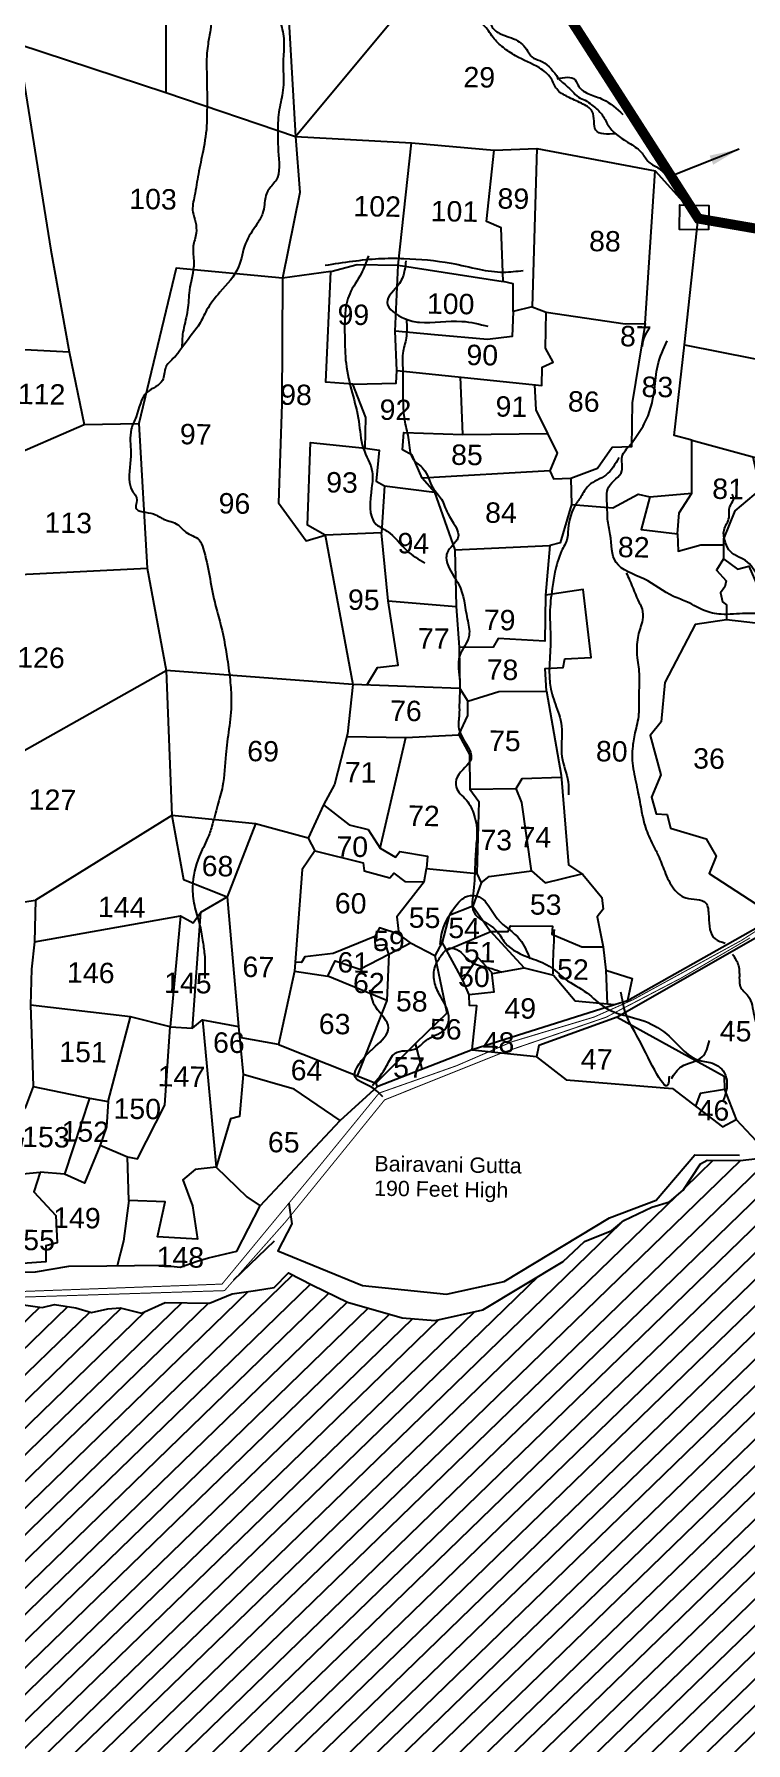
# Model space of a CAD drawing. Header units: feet. Extents: x 793020 to 798207, y 1563925 to 1571484.
# Drawn here: x 795535 to 796251, y 1567607 to 1569325 of the extents above; entities that cross this region are included whole.
import ezdxf
from ezdxf.enums import TextEntityAlignment as Align

# ---------------------------------------------------------------- set-up
doc = ezdxf.new("R2010")
doc.units = ezdxf.units.FT
doc.header["$LTSCALE"] = 15
doc.header["$MEASUREMENT"] = 0
doc.linetypes.add('HIDDEN2', pattern=[0.1875, 0.125, -0.0625])
for name, color, linetype in [('HILL', 17, 'Continuous'), ('PLOT', 7, 'Continuous'), ('PLOT NO', 7, 'Continuous'), ('ROADS', 6, 'Continuous'), ('TANKS-STREAM', 4, 'Continuous'), ('VILLAGE STONES', 240, 'Continuous')]:
    doc.layers.add(name, color=color, linetype=linetype)
doc.layers.add('VILLAGE BOUNDRY', color=5, linetype='HIDDEN2', lineweight=100)
doc.styles.get("Standard").update_dxf_attribs({"font": 'arial.ttf'})
doc.dimstyles.get("Standard").update_dxf_attribs({"dimtxt": 0.18, "dimasz": 30, "dimexe": 0.18, "dimexo": 0.0625, "dimgap": 0.09, "dimtad": 0, "dimtih": 1, "dimtoh": 1, "dimdec": 4, "dimzin": 0, "dimdsep": 46, "dimtxsty": 'Standard', "dimcen": 0.09, "dimadec": 0, "dimazin": 0, "dimtfac": 1, "dimtdec": 4, "dimtofl": 0, "dimtmove": 0, "dimatfit": 3, "dimfxl": 1, "dimtolj": 1, "dimtzin": 0, "dimarcsym": 0})

msp = doc.modelspace()

# ---------------------------------------------------------------- hatches: boundary and pattern name
at = {"layer": 'TANKS-STREAM', "lineweight": -2}
h = msp.add_hatch(dxfattribs=at)
h.set_pattern_fill('ANSI31,_O', color=256, scale=153.813824, angle=-0.9035)
h.set_pattern_definition([(44.0964586, (-45432.974, -26759.16), (-13.37927261, 13.808046), [])])
h.paths.add_polyline_path([(795643, 1568038.9), (795621.6, 1568044.3), (795609.2, 1568043.3), (795592.8, 1568039.6), (795577, 1568044.3), (795555.6, 1568047.5), (795543.2, 1568044.5), (795519.7, 1568048), (795509.2, 1568046), (795492.9, 1568042.9), (795475.2, 1568044.8), (795458.6, 1568044), (795433.3, 1568042.8), (795421.6, 1568038.6), (795407.6, 1568037.8), (795401.9, 1568043.1), (795392.7, 1568051.7), (795382.2, 1568051.8), (795335.9, 1568052.5), (795317.8, 1568036.7), (795288.6, 1568011.1), (795232, 1567995.2), (795179.5, 1568005.1), (795145, 1568015), (795113.7, 1568018.7), (795113.3, 1568015), (795127.5, 1568014.6), (795131.6, 1567972.4), (795138.3, 1567971), (795137.2, 1567860.1), (795086.6, 1567858.1), (795082.7, 1567850.6), (795062.8, 1567835.6), (795017.1, 1567812.6), (794988.8, 1567783.5), (794951.9, 1567752.4), (794918.8, 1567744.2), (794866, 1567742.3), (794859.1, 1567742), (794876.9, 1567722.4), (794895.3, 1567695.5), (794913.3, 1567659.6), (794913.3, 1567634.5), (794908.1, 1567616.7), (794910.2, 1567600.7), (794920.5, 1567587.8), (794918, 1567570.1), (794909, 1567560.7), (794891.3, 1567557.9), (794882.2, 1567556.5), (794868.3, 1567538.7), (794869.6, 1567463.1), (794865.5, 1567445.2), (794827.4, 1567414.9), (794815.4, 1567406.4), (794787.1, 1567386.2), (794765.1, 1567380.2), (794754.1, 1567368.3), (794749.6, 1567346.6), (794753.1, 1567315), (794748.8, 1567274.2), (794756.4, 1567239.5), (794757.1, 1567202.3), (794751, 1567144.2), (794839.8, 1567198.3), (794823.1, 1567280.1), (794864.1, 1567299.5), (794868, 1567314.1), (794930.9, 1567326.2), (794913.3, 1567341.4), (794924.5, 1567359.9), (794902.6, 1567391.3), (794904, 1567416.5), (794914.7, 1567417.5), (794934.4, 1567450.4), (794954, 1567473.1), (794973.9, 1567531), (794980.8, 1567528.6), (794992.5, 1567727), (795018.2, 1567723.7), (795067.5, 1567768.8), (795088.2, 1567756.6), (795050.4, 1567501.1), (794996.4, 1567441.8), (795054.1, 1567422), (795038.3, 1567398.6), (795053.8, 1567390.5), (795052.7, 1567366.2), (795004.8, 1567344.7), (794974.7, 1567319.3), (795022.4, 1567299.5), (795018.9, 1567263.5), (795017.3, 1567219.1), (794983.8, 1567180.7), (794914.2, 1567226.2), (794864.3, 1567181.3), (794844.9, 1567178.1), (794903.7, 1567151), (794915.2, 1567157.1), (794925.8, 1567161.5), (794937.9, 1567163.3), (794952.5, 1567162.5), (794960.1, 1567170.7), (794990.5, 1567174.5), (795048, 1567226.6), (795053.8, 1567241.6), (795061.4, 1567250.4), (795070.6, 1567262.1), (795076.7, 1567270.9), (795089, 1567275.7), (795101.6, 1567280.7), (795115.1, 1567278.5), (795138.5, 1567274.6), (795153.2, 1567252.2), (795168.9, 1567147.3), (795185.2, 1567034.6), (795216.1, 1566988.3), (795233.8, 1566902.9), (795257.2, 1566874.2), (795264.5, 1566830.7), (795261.6, 1566791.2), (795274.7, 1566723.2), (795280.6, 1566683), (795291.9, 1566660.2), (795307.5, 1566636.9), (795318.4, 1566599.3), (795333.2, 1566565.2), (795349.6, 1566520.3), (795357.5, 1566483.6), (795374.4, 1566472.3), (795396.2, 1566472.8), (795425.7, 1566465.1), (795449, 1566455.6), (795505.8, 1566446.4), (795528.1, 1566425.3), (795535.2, 1566407.2), (795692.5, 1566368.4), (795722.8, 1566373), (795730.3, 1566392.1), (795730.5, 1566404.9), (795731, 1566440.9), (795732.2, 1566448), (795744.6, 1566457.3), (795755.7, 1566469.4), (795757.7, 1566476.2), (795761.5, 1566492), (795760.6, 1566503.1), (795759.5, 1566518.1), (795765.4, 1566546.6), (795759.8, 1566576.7), (795742.7, 1566632.3), (795727, 1566659), (795709.7, 1566686.3), (795707.1, 1566701.2), (795693.3, 1566751.7), (795679.5, 1566777.9), (795679.2, 1566807), (795688.9, 1566824.2), (795687, 1566850.6), (795687.5, 1566864.3), (795694.3, 1566880.9), (795700.7, 1566889.5), (795726.9, 1566898.5), (795747.1, 1566887.1), (795788.3, 1566873.9), (795817.3, 1566867.1), (795842, 1566865.9), (795866.7, 1566872.1), (795907.2, 1566889.3), (795934.9, 1566900.9), (795967.6, 1566914.6), (796012.6, 1566946.8), (796036.4, 1566966.6), (796066.7, 1566990.8), (796109.2, 1567024.9), (796116.3, 1567031.5), (796122.2, 1567037.4), (796133.7, 1567047.4), (796144.2, 1567055.7), (796147.1, 1567065.4), (796161.3, 1567071.7), (796182.2, 1567069.2), (796201.8, 1567082.2), (796198.1, 1567091.5), (796201.5, 1567106.2), (796204.7, 1567114.8), (796207.7, 1567126.2), (796211.2, 1567132.8), (796217.7, 1567147.1), (796218.9, 1567166.1), (796220.5, 1567189.5), (796222.1, 1567212.4), (796219.6, 1567227.3), (796224.6, 1567239.2), (796233.9, 1567259.4), (796250.5, 1567264.8), (796263, 1567265.3), (796277.2, 1567257.4), (796294.3, 1567256.9), (796309.3, 1567250.3), (796321.3, 1567234.3), (796343.1, 1567223.8), (796357.9, 1567209.8), (796369.1, 1567190.5), (796387.5, 1567175.9), (796416.8, 1567144.7), (796428.2, 1567139.5), (796465.1, 1567104.8), (796468.8, 1567130.9), (796469.1, 1567209.5), (796573.5, 1567220.4), (796661.4, 1567183), (796663.3, 1567138.1), (796675.5, 1567147.7), (796711.7, 1567137.2), (796748.5, 1567104.5), (796810, 1567084.1), (796830.8, 1567092.4), (796845, 1567082.3), (796880.4, 1567088.3), (796876.9, 1567091.4), (796860.9, 1567104.5), (796821.6, 1567134.3), (796802.7, 1567157.5), (796774.9, 1567181), (796759.7, 1567191.8), (796734.2, 1567166), (796655.5, 1567206.9), (796566.3, 1567299.6), (796597.6, 1567320), (796642.4, 1567332.3), (796639.2, 1567336.8), (796634.9, 1567354.5), (796630.5, 1567389.3), (796627.7, 1567406.4), (796618.8, 1567423.9), (796618.5, 1567450.6), (796620.1, 1567464.8), (796615.3, 1567486.7), (796606.6, 1567498.4), (796590.4, 1567511.7), (796570, 1567528.3), (796557.4, 1567536.6), (796547.7, 1567546.3), (796547, 1567556.7), (796545.5, 1567581.3), (796546.9, 1567596.3), (796550, 1567607.5), (796553.8, 1567632.6), (796561.6, 1567648.4), (796565.1, 1567656.9), (796576.4, 1567665.6), (796585.9, 1567674.5), (796592.8, 1567686.7), (796597.3, 1567693.4), (796609.2, 1567700.4), (796629.5, 1567715.3), (796632.4, 1567724.2), (796630.4, 1567736.5), (796623, 1567743.4), (796597, 1567759.2), (796583.5, 1567763.5), (796573.4, 1567769.4), (796563.7, 1567774.8), (796552.1, 1567784.1), (796537.7, 1567788.9), (796499.9, 1567801.6), (796473.9, 1567808.9), (796469.1, 1567813.2), (796461, 1567821.2), (796447.5, 1567829.6), (796438.2, 1567833.1), (796428.5, 1567841.9), (796411.5, 1567864), (796411.2, 1567876.7), (796417.3, 1567892.6), (796429.9, 1567916.3), (796446.1, 1567935.1), (796475.6, 1567952.9), (796510.8, 1567965), (796541.7, 1567994.5), (796568.6, 1568019.3), (796599.1, 1568038.4), (796630.3, 1568054.4), (796660.7, 1568079.9), (796689.1, 1568098.8), (796729.6, 1568107.8), (796764.7, 1568106.6), (796808.8, 1568073.6), (796835, 1568054.1), (796883.1, 1568028.6), (796896.9, 1568027), (796915.6, 1568035.8), (796931.3, 1568054.1), (796922.7, 1568072.5), (796912.1, 1568087.6), (796883.8, 1568128.8), (796871.1, 1568140.4), (796860.8, 1568160.5), (796841.2, 1568181.4), (796827.3, 1568201.2), (796818.3, 1568214.1), (796808.9, 1568232.5), (796798.5, 1568240.3), (796773.8, 1568269.3), (796761, 1568285.6), (796750.6, 1568294.9), (796730.1, 1568313.3), (796721.4, 1568323.8), (796715.5, 1568330.2), (796709.2, 1568333.3), (796664.7, 1568244.4), (796597.5, 1568244.8), (796566, 1568167), (796460.5, 1568148.5), (796346.5, 1568111.1), (796348.6, 1568172.8), (796385.7, 1568223.2), (796457.2, 1568277.3), (796568.4, 1568280.3), (796595.4, 1568362.7), (796569.4, 1568354.8), (796545.5, 1568354.2), (796535.3, 1568349.2), (796508, 1568348.5), (796476.5, 1568336.2), (796457.3, 1568340.5), (796439.9, 1568335.8), (796405.7, 1568326.6), (796380.4, 1568303.5), (796334, 1568261), (796303, 1568223.9), (796277.3, 1568196.2), (796245.4, 1568192.4), (796212.1, 1568192.7), (796205.6, 1568189.2), (796188, 1568162.6), (796174.2, 1568150.8), (796156.7, 1568145.6), (796128.5, 1568132.1), (796116.4, 1568122), (796088.7, 1568111.1), (796067.3, 1568091), (795986.5, 1568042.4), (795938.6, 1568031.6), (795905.5, 1568034.2), (795850.3, 1568049.9), (795815.1, 1568067), (795790.9, 1568079.5), (795776.6, 1568064.6), (795757.7, 1568061.8), (795734.5, 1568058.3), (795711.7, 1568048.9), (795667.1, 1568049.8)])
h.paths.add_polyline_path([(795304.6, 1567373.3), (795312, 1567257.5), (795259, 1567255.2), (795238.3, 1567371.1)], flags=16)

# ---------------------------------------------------------------- linework, layer by layer
at = {"layer": 'HILL', "lineweight": -2, "elevation": -2.1}
msp.add_lwpolyline([(795791.5, 1568149.5), (795794.3, 1568128.6), (795780.3, 1568101.7), (795865.6, 1568066.6), (795949.9, 1568058.2), (796008.1, 1568070.7), (796114.1, 1568134.7), (796161, 1568152.4), (796199.9, 1568198.2), (796244.6, 1568197.8)], dxfattribs=at)
at = {"layer": 'HILL', "lineweight": -2}
msp.add_lwpolyline([(795736.2, 1568072.3), (795776.8, 1568111.7)], dxfattribs=at)
at = {"layer": 'PLOT', "lineweight": -2}
for points in [[(795677.8, 1569605.2), (795671, 1569510.6), (795667.3, 1569429.5), (795667.6, 1569265.9)], [(795775.3, 1569617.1), (795798.1, 1569221.8), (795997, 1569460.8)], [(795518.6, 1569314.9), (795667.6, 1569265.9), (795798.1, 1569221.8), (795914.9, 1569215.4), (795998.1, 1569208), (796040.8, 1569209.9), (796159.8, 1569187.3), (796203.3, 1569139.3)], [(795518.6, 1569314.9), (795551.9, 1569107.7), (795570.5, 1569005.3), (795585.5, 1568932.2), (795640.5, 1568933.3), (795649, 1568787.8), (795667.9, 1568685.1), (795673.8, 1568539.3), (795685.4, 1568474.8), (795729.5, 1568457.4), (795740.8, 1568327.1), (795745.6, 1568278.9), (795741.9, 1568236.8), (795732.8, 1568234.4), (795718.4, 1568185.7), (795749, 1568155.8), (795762.7, 1568147)], [(795798.1, 1569221.8), (795802.4, 1569165.6), (795785.1, 1569079.4), (795678.1, 1569089.5), (795640.5, 1568933.3)], [(795833.6, 1569086.2), (795860.2, 1569093), (795901.3, 1569092.4), (795914.9, 1569215.4)], [(795901.3, 1569092.4), (796007.1, 1569076.1), (796005.1, 1569129.9), (795990.1, 1569136.4), (795998.1, 1569208)], [(796040.8, 1569209.9), (796036.2, 1569050.7), (796017.1, 1569045.9), (796017.1, 1569073.6), (796007.1, 1569076.1)], [(796036.2, 1569050.7), (796050.4, 1569045.2), (796129.8, 1569033.5), (796149.8, 1569033.8), (796159.8, 1569187.3)], [(796149.8, 1569033.8), (796136.9, 1568954), (796136, 1568910), (796116.7, 1568909.2), (796102, 1568888), (796075, 1568878.1), (796075.6, 1568851.8), (796117.4, 1568848.5), (796142.9, 1568862.3), (796154.5, 1568859.7), (796196.9, 1568863.4), (796196.8, 1568916.4), (796179.1, 1568921.2), (796189.4, 1569012.4), (796203.3, 1569139.3)], [(795442.1, 1569127.6), (795485.5, 1569121), (795480.4, 1569010.2), (795570.5, 1569005.3)], [(795828, 1568821), (795810.1, 1568831.2), (795813.3, 1568914.2), (795868.3, 1568908.4), (795868.8, 1568939.5), (795855.7, 1568972.7), (795828.5, 1568975), (795833.6, 1569086.2), (795785.1, 1569079.4)], [(796017.1, 1569045.9), (796015.9, 1569020.8), (795991.3, 1569017.9), (795938, 1569022.6), (795898.3, 1569026), (795901.3, 1569092.4)], [(795785.1, 1569079.4), (795784.4, 1568952.6), (795781.1, 1568853.7), (795808.9, 1568815.2), (795828, 1568821), (795855.7, 1568670.8), (795667.9, 1568685.1)], [(795900.2, 1568986.7), (796046, 1568971.5), (796046.2, 1568989.8), (796057.2, 1568995), (796049.6, 1569008.9), (796050.4, 1569045.2)], [(795855.7, 1568972.7), (795899.3, 1568974), (795900.2, 1568986.7), (795898.3, 1569026)], [(795502.8, 1569008.9), (795502.5, 1568960.2), (795509.5, 1568960.3), (795505.5, 1568897.3), (795585.5, 1568932.2)], [(796189.4, 1569012.4), (796462.2, 1568958.6)], [(796053.8, 1568885.6), (795925.4, 1568878.3), (795915.4, 1568901.6), (795905.9, 1568906.8), (795907.2, 1568924.1), (795966.4, 1568922.2), (795964.1, 1568980.1)], [(796038.5, 1568972.3), (796039.8, 1568947), (796051.7, 1568923.2), (796061.4, 1568903.5), (796053.8, 1568885.6), (796057.6, 1568877.8), (796075, 1568878.2)], [(795966.4, 1568922.2), (796051.7, 1568923.2)], [(796196.8, 1568916.4), (796442.6, 1568849.4)], [(795505.5, 1568897.3), (795474.2, 1568894.5), (795465.4, 1568896.8), (795470.9, 1568839.7), (795461.4, 1568837), (795466.4, 1568778.8), (795649, 1568787.8)], [(795868.3, 1568908.4), (795882.3, 1568906.6), (795879.4, 1568875.3), (795887.7, 1568870.7), (795884.6, 1568823.5), (795828, 1568821)], [(796258.1, 1568899.7), (796265.7, 1568867.1), (796240.2, 1568845.6), (796228.6, 1568817.4), (796228.5, 1568797.2), (796221.7, 1568786), (796231.4, 1568775.1), (796229.9, 1568769.2), (796225.5, 1568763), (796227.6, 1568754.1), (796231.6, 1568750.9), (796231.6, 1568735.9)], [(795937.9, 1568864.2), (795958.3, 1568806.3), (795959.7, 1568749.3), (795962.6, 1568708.3), (795963.4, 1568667), (795855.7, 1568670.8)], [(795887.7, 1568870.7), (795937.9, 1568864.2), (795925.4, 1568878.3)], [(796154.5, 1568859.7), (796146, 1568826.6), (796182.4, 1568822.3), (796184.2, 1568843.5), (796196.9, 1568863.4)], [(796075.6, 1568851.8), (796064.4, 1568813.2), (796054.1, 1568810.8), (796049.7, 1568760.9), (796048.9, 1568714.5), (796001.9, 1568717.3), (795997.1, 1568708.6), (795962.6, 1568708)], [(795891.2, 1568755.2), (795884.6, 1568823.5)], [(796182.4, 1568822.3), (796183, 1568804.9), (796205.8, 1568811.3), (796228.5, 1568811.2)], [(795958.3, 1568806.3), (796054.1, 1568810.8)], [(796228.5, 1568797.2), (796242.9, 1568786.8), (796254, 1568789.9), (796263.2, 1568769.2), (796284.9, 1568763.6)], [(795466.4, 1568778.8), (795455.3, 1568775.8), (795469.9, 1568692.4), (795445.4, 1568680.3), (795464.2, 1568570.3), (795667.9, 1568685.1)], [(795963.4, 1568667), (795971.5, 1568654.3), (796002.7, 1568663.8), (796050.5, 1568664.1), (796049.3, 1568687), (796067.4, 1568688), (796069.1, 1568696.7), (796095.7, 1568698.2), (796087.4, 1568766.3), (796049.7, 1568760.9)], [(795869.9, 1568670.3), (795880.5, 1568688), (795901.5, 1568690.3), (795891.2, 1568755.2)], [(795891.2, 1568755.2), (795959.7, 1568749.3)], [(795855.7, 1568670.8), (795850.4, 1568621.3), (795837.4, 1568570.3), (795826.1, 1568549.9), (795810.7, 1568516.6), (795757.7, 1568530.8), (795673.8, 1568539.3)], [(796050.5, 1568664.1), (796065.4, 1568579.8), (796072.9, 1568489.8), (796087, 1568480.1), (796106.2, 1568456.9), (796107.5, 1568445.1), (796101.7, 1568437.4), (796107.7, 1568407.1), (796110.4, 1568383.8), (796136.8, 1568375.5), (796132.1, 1568353.3)], [(795849.7, 1568618.5), (795909, 1568617.6), (795962.3, 1568620.5), (795971.3, 1568639.8), (795971.5, 1568654.3)], [(796642.5, 1568646.6), (796454.5, 1568535.6), (796279.5, 1568426.6), (796121.6, 1568336.5), (796042.8, 1568307.9), (796040.7, 1568296.7), (795975.8, 1568303.5)], [(795826.1, 1568549.9), (795852.1, 1568529.8), (795871.1, 1568525.1), (795883.4, 1568506.3), (795909, 1568617.6)], [(795962.3, 1568620.5), (795973.2, 1568600.5), (795973.4, 1568565.7), (796020, 1568566.4), (796026, 1568576.6), (796065.5, 1568577.9)], [(795464.2, 1568570.3), (795442.9, 1568561.5), (795447.1, 1568468.9), (795472.8, 1568467.3), (795475.8, 1568459.5), (795493.6, 1568460.1), (795494.5, 1568447.7), (795536.5, 1568454), (795535.4, 1568412.2), (795532.5, 1568384.8), (795531.6, 1568348.7), (795532.7, 1568309.9), (795534.1, 1568266.9), (795590.7, 1568255.1), (795609.6, 1568251.6), (795632.1, 1568336.7), (795531.6, 1568348.7)], [(795973.4, 1568565.7), (795982.6, 1568553.2), (795980.4, 1568481.1), (795985, 1568471.6), (795992.9, 1568477.8), (796035.4, 1568483.7), (796049.4, 1568471.4), (796086.1, 1568480.7)], [(796035.4, 1568483.7), (796025.9, 1568552.2), (796020, 1568566.4)], [(795673.8, 1568539.3), (795536.5, 1568454)], [(795757.7, 1568530.8), (795729.5, 1568457.4)], [(795817.6, 1568503.8), (795804.9, 1568484.8), (795797, 1568382.7), (795780.9, 1568308.9), (795741.9, 1568316.2)], [(795810.7, 1568516.6), (795817.6, 1568503.8), (795866.1, 1568491.7), (795867.2, 1568483.5), (795893, 1568476.7), (795896.9, 1568481.2), (795908.1, 1568472.9), (795927.6, 1568472.4), (795929.9, 1568485.9)], [(795883.4, 1568506.3), (795898.6, 1568497.4), (795903, 1568503), (795930.8, 1568498.3), (795929.9, 1568485.9), (795980.4, 1568481.1)], [(795927.6, 1568472.4), (795899.9, 1568437.5), (795902, 1568420), (795882.5, 1568426.4), (795877.9, 1568417.5), (795835.9, 1568400.4), (795807.5, 1568397), (795804.1, 1568391.4), (795797.8, 1568391.9)], [(795985, 1568471.6), (795976.5, 1568448.2), (795993.7, 1568423.5), (796028.1, 1568386.1), (796057.5, 1568378.6), (796079.4, 1568352.8), (796119.1, 1568349.2)], [(795535.4, 1568412.2), (795682.3, 1568438.5), (795695, 1568431.4), (795703, 1568442), (795729.5, 1568457.4)], [(795517.8, 1568080.1), (795536.5, 1568080.6), (795570.1, 1568086.1), (795608.2, 1568086.5), (795664, 1568087.2), (795682.2, 1568085.2), (795699.3, 1568091.1), (795710.7, 1568094.7), (795739.2, 1568101.2), (795762.7, 1568147), (795843.1, 1568232.6), (795880.8, 1568267.3), (795975.9, 1568304), (796119.1, 1568349.2), (796132.1, 1568353.3), (796232.7, 1568409.8), (796281.2, 1568437.3)], [(795682.3, 1568438.5), (795672.1, 1568326.7), (795632.1, 1568336.7)], [(795672.1, 1568326.7), (795694.5, 1568325.4), (795703, 1568442)], [(795976.5, 1568448.2), (795952.7, 1568438.7), (795945.6, 1568411.9)], [(795797, 1568382.7), (795830.6, 1568377.8), (795838, 1568393.2), (795862.9, 1568384.7), (795892.1, 1568399.8), (795889.1, 1568409.2), (795878.5, 1568408.1), (795877.9, 1568417.5)], [(795892.1, 1568399.8), (795913.9, 1568411.3), (795902, 1568420)], [(795949.9, 1568403.9), (795994.6, 1568422.5), (796012.1, 1568422.6), (796014.5, 1568428.2), (796056.6, 1568427.9), (796055.8, 1568419.9), (796086, 1568407.3), (796107.7, 1568407.1)], [(795892.1, 1568399.8), (795890.1, 1568353.2), (795830.6, 1568377.8)], [(795913.9, 1568411.3), (795938.3, 1568398.4), (795950.5, 1568340.5), (795918.7, 1568310), (795878.8, 1568270.2), (795880, 1568267)], [(795975.9, 1568304), (795980.5, 1568347.8), (795973, 1568348.2), (795972.9, 1568358.8), (795966.3, 1568373.7), (795945.6, 1568411.9), (795938.4, 1568398.3)], [(796040.7, 1568296.7), (796070.5, 1568273.4), (796177.2, 1568264.9), (796227.5, 1568226.2), (796241.4, 1568233.5), (796266.7, 1568206.9), (796351.7, 1568301.7), (796339.4, 1568330), (796362.9, 1568333.6), (796431.3, 1568405.3)], [(795966.3, 1568373.7), (795981.4, 1568396.6), (795995.2, 1568381.8), (795997.5, 1568361.8), (795972.9, 1568358.8)], [(795996.4, 1568380.5), (796028.1, 1568386.1)], [(796110.4, 1568383.8), (796111.8, 1568349.8)], [(795890.1, 1568353.2), (795860.2, 1568277.5)], [(795704.6, 1568333.9), (795718.4, 1568185.7), (795697.3, 1568183.4), (795684.7, 1568173), (795694.6, 1568146.7), (795699.5, 1568113.3), (795659.1, 1568115.7), (795667, 1568150.8), (795630.3, 1568152.2), (795625.1, 1568111.4), (795618.8, 1568086.6)], [(795694.5, 1568325.4), (795704.6, 1568333.9), (795740.8, 1568327.1)], [(796121.6, 1568336.5), (796229.3, 1568277.1), (796229.6, 1568263.8), (796205.1, 1568259.9), (796200.4, 1568247.1)], [(795630.3, 1568152.2), (795629.1, 1568196.1), (795639.1, 1568194), (795666.6, 1568248), (795672.1, 1568326.7)], [(795780.9, 1568308.9), (795878.8, 1568270.2)], [(795925.4, 1568284.5), (795918.7, 1568310)], [(795843.1, 1568232.6), (795796.8, 1568264), (795745.6, 1568278.9)], [(795534.1, 1568266.9), (795526.3, 1568245.4), (795516.3, 1568231.8), (795509.5, 1568214.5), (795523.7, 1568215), (795519, 1568192.8), (795523.6, 1568179.1), (795541.1, 1568180.6), (795535, 1568161), (795557.1, 1568137.2), (795558.3, 1568109.8), (795546.9, 1568106.7), (795546.9, 1568090.7), (795518.6, 1568088.5), (795518.8, 1568080.1)], [(796229.6, 1568263.8), (796241.4, 1568233.5)], [(795590.7, 1568255.1), (795565.6, 1568178.7)], [(795609.6, 1568251.6), (795607.8, 1568226.3), (795601.5, 1568207.8), (795629.1, 1568196.1)], [(795601.5, 1568207.8), (795585.7, 1568169.7), (795565.6, 1568178.7), (795541.1, 1568180.6)]]:
    msp.add_lwpolyline(points, dxfattribs=at)
at = {"layer": 'PLOT', "lineweight": -2, "elevation": -2.1}
msp.add_lwpolyline([(796310.9, 1568728.4), (796281.4, 1568730.4), (796231.6, 1568735.9), (796200, 1568731.4), (796169.6, 1568673), (796165.9, 1568633.5), (796155, 1568619.7), (796165.6, 1568580.1), (796156.3, 1568557.8), (796160.9, 1568541), (796172.1, 1568540.3), (796175.3, 1568526.5), (796211.2, 1568515.8), (796221.2, 1568498.2), (796214.4, 1568481), (796281.2, 1568437.3)], dxfattribs=at)
at = {"layer": 'ROADS', "linetype": 'HIDDEN2', "lineweight": -2, "ltscale": 10, "const_width": 1, "elevation": -2.1}
msp.add_lwpolyline([(795502.5, 1568060), (795695, 1568067.1), (795724.2, 1568068.2), (795816.4, 1568179.7), (795882.2, 1568260.2), (795918.6, 1568273), (795960.1, 1568287.7), (796015.9, 1568311.8), (796098.4, 1568336.6), (796137.7, 1568354.1), (796246.4, 1568413.5), (796321.7, 1568461.7)], dxfattribs=at)
at = {"layer": 'ROADS', "linetype": 'HIDDEN2', "lineweight": -2, "ltscale": 10, "const_width": 1}
msp.add_lwpolyline([(796255.4, 1568416.2), (796185.5, 1568375.5), (796110.4, 1568336.4), (796005.2, 1568300.4), (795887.8, 1568253.4), (795788.2, 1568130.9), (795726.7, 1568061.6), (795472.7, 1568053.5)], dxfattribs=at)
at = {"layer": 'TANKS-STREAM', "lineweight": -2, "elevation": -2.1}
msp.add_lwpolyline([(795519.7, 1568048), (795543.2, 1568044.5), (795555.6, 1568047.5), (795577, 1568044.3), (795592.8, 1568039.6), (795609.2, 1568043.3), (795621.6, 1568044.3), (795643, 1568038.9), (795667.1, 1568049.8), (795711.7, 1568048.9), (795734.5, 1568058.3), (795757.7, 1568061.8), (795776.6, 1568064.6), (795790.9, 1568079.5), (795815.1, 1568067), (795850.3, 1568049.9), (795905.5, 1568034.2), (795938.6, 1568031.6), (795986.5, 1568042.4), (796067.3, 1568091), (796088.7, 1568111.1), (796116.4, 1568122), (796128.5, 1568132.1), (796156.7, 1568145.6), (796174.2, 1568150.8), (796188, 1568162.6), (796205.6, 1568189.2), (796212.1, 1568192.7), (796245.4, 1568192.4), (796277.3, 1568196.2)], dxfattribs=at)
at = {"layer": 'TANKS-STREAM', "lineweight": -2}
for points in [[(796120.4, 1569224.6, -2.1), (796100.1, 1569228.3, -2.1), (796096.6, 1569247, -2.1), (796085.7, 1569255.2, -2.1), (796071.8, 1569261.8, -2.1), (796060.9, 1569269.6, -2.1), (796055.1, 1569280.3, -2.1), (796043.4, 1569290.7, -2.1), (796019.4, 1569302.9, -2.1), (796007.2, 1569311.2, -2.1), (795996.8, 1569321.5, -2.1), (795992.2, 1569327.9, -2.1), (795969.4, 1569348.4, -2.1), (795953.9, 1569361.4, -2.1), (795947.7, 1569371.7, -2.1), (795931.7, 1569379.1, -2.1), (795928.5, 1569387.2, -2.1), (795918, 1569398.8, -2.1), (795906.7, 1569406.2, -2.1), (795896.7, 1569417.8, -2.1), (795882.6, 1569438.8, -2.1), (795866.8, 1569461.5, -2.1), (795862.3, 1569471.4, -2.1), (795859.9, 1569486.1, -2.1), (795844, 1569500.7, -2.1), (795834.5, 1569514.5, -2.1), (795825.8, 1569527.7, -2.1), (795817.5, 1569541.9, -2.1), (795803.9, 1569565.8, -2.1), (795800.7, 1569580.7, -2.1), (795796.3, 1569597.3, -2.1), (795793, 1569600.9, -2.1), (795789, 1569616.7, -2.1), (795789.3, 1569637.4, -2.1)], [(795799.9, 1569633.6, -2.1), (795800.6, 1569628.5, -2.1), (795798.8, 1569615.3, -2.1), (795800.6, 1569607.6, -2.1), (795807, 1569597.9, -2.1), (795808.7, 1569588.1, -2.1), (795808.3, 1569579.4, -2.1), (795811.1, 1569569.5, -2.1), (795816.8, 1569563.3, -2.1), (795819.3, 1569552.9, -2.1), (795820.8, 1569547.1, -2.1), (795822.9, 1569541.2, -2.1), (795835.2, 1569529.2, -2.1), (795842.5, 1569520.1, -2.1), (795847.7, 1569511.8, -2.1), (795853.4, 1569506.4, -2.1), (795857.1, 1569500, -2.1), (795867.2, 1569487.6, -2.1), (795869.8, 1569482.6, -2.1), (795879.7, 1569453.6, -2.1), (795891.7, 1569439.3, -2.1), (795901.9, 1569427.2, -2.1), (795910.5, 1569418.3, -2.1), (795917.6, 1569412.4, -2.1), (795934.1, 1569398.9, -2.1), (795936.1, 1569390.4, -2.1), (795940.7, 1569383.9, -2.1), (795952.3, 1569376.8, -2.1), (795956.5, 1569369.2, -2.1), (795967.5, 1569356.3, -2.1), (795982, 1569351.3, -2.1), (795991.2, 1569344.8, -2.1), (795996, 1569331.7, -2.1), (796004.4, 1569325, -2.1), (796021.5, 1569318.1, -2.1), (796032.8, 1569306.1, -2.1), (796035.7, 1569302, -2.1), (796043.9, 1569298.2, -2.1), (796060.6, 1569283.1, -2.1), (796065.6, 1569277.2, -2.1), (796070.6, 1569272.9, -2.1), (796076.6, 1569267.2, -2.1), (796082.8, 1569261.3, -2.1), (796089.4, 1569258.2, -2.1), (796096, 1569253.6, -2.1), (796101, 1569249.6, -2.1), (796105.4, 1569245.3, -2.1), (796108, 1569241.5, -2.1), (796114.2, 1569230.8, -2.1), (796135, 1569214.4, -2.1), (796146.8, 1569205, -2.1), (796153.6, 1569196.1, -2.1), (796163.8, 1569189.6, -2.1), (796169.6, 1569184.7, -2.1), (796182.5, 1569179.1, -2.1)], [(795803.9, 1569567.3, -2.1), (795799.2, 1569563.5, -2.1), (795797.8, 1569555.9, -2.1), (795799.7, 1569542.2, -2.1), (795798.6, 1569531.3, -2.1), (795797.7, 1569524.5, -2.1), (795797.7, 1569512.6, -2.1), (795798.6, 1569498.8, -2.1), (795794.2, 1569483.9, -2.1), (795786.2, 1569470.9, -2.1), (795779.3, 1569456.3, -2.1), (795780.8, 1569446.8, -2.1), (795783.9, 1569434.6, -2.1), (795782.6, 1569425.8, -2.1), (795783.7, 1569414.3, -2.1), (795782.6, 1569401.6, -2.1), (795781, 1569382.1, -2.1), (795776.2, 1569372.8, -2.1), (795775.2, 1569359.9, -2.1), (795780.8, 1569342, -2.1), (795785.7, 1569325, -2.1), (795786.2, 1569306.8, -2.1), (795785.7, 1569297.9, -2.1), (795785.9, 1569284.3, -2.1), (795784.7, 1569263.1, -2.1), (795783.8, 1569258.9, -2.1), (795780.5, 1569238.4, -2.1), (795780.3, 1569225.2, -2.1), (795780.8, 1569207, -2.1), (795778.2, 1569177.4, -2.1), (795770.4, 1569167.3, -2.1), (795766.8, 1569153.4, -2.1), (795765, 1569144.5, -2.1), (795759.3, 1569133.6, -2.1), (795747.9, 1569114.4, -2.1), (795740.8, 1569090.7, -2.1), (795722.1, 1569065.2, -2.1), (795708.7, 1569047.2, -2.1), (795701.2, 1569032.9, -2.1), (795692.1, 1569020.7, -2.1), (795674.8, 1568998.5, -2.1), (795667.5, 1568989.7, -2.1), (795664.3, 1568976.6, -2.1), (795648.8, 1568964.8, -2.1), (795637.8, 1568940, -2.1), (795632.9, 1568927.7, -2.1), (795631.9, 1568915.5, -2.1), (795632.5, 1568904.4, -2.1), (795631.2, 1568873.9, -2.1), (795634.9, 1568864.1, -2.1), (795638.2, 1568859, -2.1), (795637.6, 1568848.7, -2.1), (795655.3, 1568842.4, -2.1), (795665.4, 1568837.2, -2.1), (795679.7, 1568831.5, -2.1), (795687.7, 1568824.1, -2.1), (795701.1, 1568816.3, -2.1), (795705.2, 1568807.7, -2.1), (795716.8, 1568753.7, -2.1), (795721.9, 1568734.6, -2.1), (795729.5, 1568696.6, -2.1), (795732.5, 1568672.8, -2.1), (795733.5, 1568653.1, -2.1), (795731.1, 1568626.1, -2.1), (795728, 1568600.4, -2.1), (795724.7, 1568568.6, -2.1), (795719.7, 1568549.3, -2.1), (795713.9, 1568528.4, -2.1), (795709.7, 1568516.3, -2.1), (795701.2, 1568498.1, -2.1), (795694.6, 1568467.7, -2.1), (795696.4, 1568448.7, -2.1), (795701.5, 1568430.3, -2.1), (795704.6, 1568414, -2.1), (795706.5, 1568399.7, -2.1), (795707, 1568388.2, -2.1), (795706.8, 1568375.3, -2.1)], [(795775, 1569357.1, -2.1), (795763.8, 1569351, -2.1), (795752, 1569347.7, -2.1), (795731.8, 1569343.9, -2.1), (795721.3, 1569342.4, -2.1), (795704.8, 1569346.5, -2.1), (795679.9, 1569354.6, -2.1), (795650.3, 1569345.1, -2.1), (795622.3, 1569340.1, -2.1), (795609.3, 1569347.2, -2.1), (795564.3, 1569350.7, -2.1), (795538.9, 1569353.6, -2.1), (795525.5, 1569351.4, -2.1), (795510.4, 1569345.9, -2.1), (795497.1, 1569345, -2.1), (795482.4, 1569345.6, -2.1), (795453.1, 1569343.4, -2.1), (795429.2, 1569340.7, -2.1), (795420, 1569344.9, -2.1), (795395.4, 1569339.5, -2.1), (795391.7, 1569334.1, -2.1), (795382.5, 1569333.2, -2.1), (795367.5, 1569332.4, -2.1), (795354.4, 1569325.5, -2.1), (795330.2, 1569324.5, -2.1), (795317.1, 1569318.2, -2.1), (795306.8, 1569312.6, -2.1), (795295.5, 1569311.7, -2.1), (795285.9, 1569310.9, -2.1), (795276.5, 1569315.1, -2.1), (795257.8, 1569322.5, -2.1), (795236.8, 1569330.7, -2.1), (795234.8, 1569333.1, -2.1), (795228.4, 1569340, -2.1), (795208.6, 1569341, -2.1), (795204.6, 1569342.5, -2.1), (795196.2, 1569349.8, -2.1), (795189.4, 1569353.6, -2.1), (795180.9, 1569355.4, -2.1), (795174.1, 1569359.3, -2.1), (795161.9, 1569363.2, -2.1)], [(795713.8, 1569342.2, -2.1), (795713.8, 1569341.9, -2.1), (795712.5, 1569328.9, -2.1), (795710.1, 1569314.8, -2.1), (795708.9, 1569305.5, -2.1), (795708.7, 1569293.2, -2.1), (795708.8, 1569279.8, -2.1), (795709.2, 1569258.2, -2.1), (795709, 1569244.5, -2.1), (795708.9, 1569235.8, -2.1), (795705.1, 1569207.5, -2.1), (795700.4, 1569184.1, -2.1), (795696.5, 1569162.1, -2.1), (795694.8, 1569145.9, -2.1), (795697.5, 1569135.7, -2.1), (795698.1, 1569124.5, -2.1), (795695.3, 1569111.6, -2.1), (795695.8, 1569095, -2.1), (795691.4, 1569067.3, -2.1), (795689.6, 1569047.5, -2.1), (795685.3, 1569027.3, -2.1), (795684.1, 1569018.7, -2.1), (795683.9, 1569010, -2.1)], [(796061.5, 1569279.8, -2.1), (796079.3, 1569278.7, -2.1), (796083, 1569272.2, -2.1), (796093.9, 1569264.4, -2.1), (796107.4, 1569259.1, -2.1), (796127.5, 1569244, -2.1)], [(795827.9, 1569092.4, -2.1), (795855.8, 1569096.5, -2.1), (795881.7, 1569099.1, -2.1), (795907.1, 1569099.2, -2.1), (795954.7, 1569094.4, -2.1), (795983, 1569088.4, -2.1), (796007.3, 1569085.5, -2.1), (796027.1, 1569087.2, -2.1)], [(795871.4, 1569101.9, -2.1), (795864.1, 1569083.8, -2.1), (795852.7, 1569063.8, -2.1), (795847.6, 1569020.9, -2.1), (795848.9, 1568993.8, -2.1), (795855.1, 1568964.2, -2.1), (795861.7, 1568935.5, -2.1), (795866.3, 1568908.6), (795875.3, 1568884.7, -2.1), (795874.7, 1568868.7, -2.1), (795879.4, 1568831.9, -2.1), (795890.3, 1568825, -2.1), (795910.2, 1568805.5, -2.1), (795928.2, 1568793.1, -2.1)], [(795909.1, 1569096.7, -2.1), (795907.9, 1569087.6, -2.1), (795902.6, 1569074, -2.1), (795890.2, 1569054.9, -2.1), (795907.7, 1569038.9, -2.1), (795922.8, 1569035.1, -2.1), (795965.4, 1569036, -2.1), (795991.7, 1569031, -2.1)], [(796449.7, 1569084.9, -2.1), (796450.3, 1569082.6, -2.1), (796461, 1569075, -2.1), (796464.4, 1569072.1, -2.1), (796473.4, 1569060.5, -2.1), (796475.5, 1569049.1, -2.1), (796474.6, 1569030.2, -2.1), (796468.6, 1569012, -2.1), (796462.6, 1568992.1, -2.1), (796454.1, 1568965.9, -2.1), (796451.6, 1568952.3, -2.1), (796447.7, 1568920.3, -2.1), (796438.2, 1568898.7, -2.1), (796437.9, 1568881, -2.1), (796432.7, 1568844.1, -2.1), (796426.1, 1568822.5, -2.1), (796424.1, 1568801.4, -2.1), (796422.7, 1568787.7, -2.1), (796416.6, 1568764.3, -2.1), (796414, 1568745.5, -2.1), (796416.1, 1568734, -2.1), (796418.2, 1568719.1, -2.1), (796413.3, 1568698, -2.1), (796405.6, 1568682.7, -2.1), (796392.7, 1568665.8, -2.1), (796378.1, 1568648.3, -2.1), (796365.4, 1568635.9, -2.1), (796348, 1568624.8, -2.1), (796346.7, 1568580.4, -2.1), (796322.1, 1568543, -2.1), (796309.3, 1568531.8, -2.1), (796291, 1568529.2, -2.1), (796290.5, 1568535.5, -2.1), (796287.9, 1568550.4, -2.1), (796283.5, 1568565.9, -2.1), (796281.5, 1568583.1, -2.1), (796289.3, 1568605.8, -2.1), (796290.1, 1568617.8, -2.1), (796288, 1568629.3, -2.1), (796297.5, 1568653.2, -2.1), (796297.9, 1568675.9, -2.1), (796294.1, 1568693.6, -2.1), (796289.4, 1568719.4, -2.1), (796285.6, 1568730.9, -2.1), (796274.8, 1568739.1, -2.1), (796226.2, 1568741.6, -2.1), (796209.1, 1568745.3, -2.1), (796192.6, 1568753.6, -2.1), (796178.4, 1568759.5, -2.1), (796148.4, 1568777.1, -2.1), (796120.6, 1568793.6, -2.1), (796114.7, 1568821.7, -2.1), (796112.1, 1568837.2, -2.1), (796111.7, 1568850.3, -2.1), (796113.2, 1568869.7, -2.1), (796126.5, 1568885.8, -2.1), (796126.7, 1568900.1, -2.1), (796134.9, 1568911.9, -2.1), (796138.4, 1568916.5, -2.1), (796149, 1568932.9, -2.1), (796159.2, 1568967.6, -2.1), (796162.5, 1568991.5, -2.1), (796172, 1569016.5, -2.1)], [(795909.7, 1569037.4, -2.1), (795909.4, 1569019.1, -2.1), (795906.1, 1569004, -2.1), (795905.9, 1568992.8, -2.1), (795906.3, 1568953, -2.1), (795908.1, 1568934.8, -2.1), (795911.8, 1568917, -2.1), (795916.6, 1568897.1, -2.1), (795926.6, 1568887.9, -2.1), (795936.4, 1568868.5, -2.1), (795944.9, 1568857.2, -2.1), (795951.2, 1568842.9, -2.1), (795961.5, 1568818.2, -2.1), (795950.6, 1568803.2, -2.1), (795951.9, 1568789.5, -2.1), (795962.3, 1568771.6, -2.1), (795970.9, 1568737, -2.1), (795972.7, 1568720.2, -2.1), (795963.2, 1568699.4, -2.1), (795963.3, 1568674.1, -2.1), (795962.9, 1568650.3, -2.1), (795962.8, 1568640.7, -2.1), (795962.5, 1568626.5, -2.1), (795974.7, 1568596.2, -2.1), (795960.8, 1568577.7, -2.1), (795959.6, 1568568, -2.1), (795970, 1568554.7, -2.1), (795977.9, 1568539.4, -2.1), (795980.3, 1568529.2, -2.1), (795980, 1568511, -2.1), (795978.7, 1568490.4, -2.1), (795977.2, 1568463.6, -2.1), (795977.4, 1568442.3, -2.1), (796000, 1568423.7, -2.1), (796008.9, 1568411.4, -2.1), (796035, 1568395.8, -2.1), (796053.2, 1568387.9, -2.1), (796069.2, 1568375, -2.1), (796091.3, 1568360.9, -2.1), (796108.8, 1568346.5, -2.1), (796149.4, 1568332.4, -2.1), (796174, 1568317.3, -2.1), (796206.1, 1568292.5, -2.1), (796213.2, 1568291.4, -2.1), (796228.3, 1568282.5, -2.1), (796231.5, 1568262.7, -2.1), (796227.8, 1568251.6, -2.1)], [(796123.3, 1568899, -2.1), (796110.4, 1568881.5, -2.1), (796093.1, 1568870.9, -2.1), (796085.1, 1568859.5, -2.1), (796078.8, 1568850, -2.1), (796072.2, 1568824.2, -2.1), (796071.5, 1568817.7, -2.1), (796065.7, 1568805.2, -2.1), (796061.8, 1568794.3, -2.1), (796059.1, 1568783.9, -2.1), (796056.3, 1568767.4, -2.1), (796054, 1568742.7, -2.1), (796054.7, 1568717.3, -2.1), (796055, 1568666.2, -2.1), (796061.4, 1568645.8, -2.1), (796064.7, 1568635.3, -2.1), (796066.1, 1568622.6, -2.1), (796066, 1568598.5, -2.1), (796072.4, 1568573.1, -2.1), (796072.8, 1568560.1, -2.1)], [(796417.8, 1568713.9, -2.1), (796407.7, 1568720.7, -2.1), (796402.6, 1568719.6, -2.1), (796393.4, 1568726.1, -2.1), (796385.6, 1568729.2, -2.1), (796373.5, 1568730.1, -2.1), (796364.8, 1568730.4, -2.1), (796355.9, 1568732.2, -2.1), (796343.8, 1568739.8, -2.1), (796333.3, 1568758, -2.1), (796323.9, 1568773.6, -2.1), (796307.8, 1568776.2, -2.1), (796297.3, 1568778.9, -2.1), (796290.6, 1568777.9, -2.1), (796286.3, 1568775.1, -2.1), (796275.5, 1568774.1, -2.1), (796266.1, 1568778.1, -2.1), (796252.8, 1568794, -2.1), (796235.7, 1568804.5, -2.1), (796230.8, 1568813.4, -2.1), (796229.2, 1568826.2, -2.1), (796234.2, 1568838.7, -2.1), (796235.1, 1568849.8, -2.1), (796238.7, 1568857, -2.1), (796237.5, 1568862.2, -2.1)], [(796130.8, 1568783.3, -2.1), (796134.1, 1568775.9, -2.1), (796143.9, 1568753.1, -2.1), (796146.7, 1568746.8, -2.1), (796147.1, 1568736, -2.1), (796142.8, 1568720.3, -2.1), (796141.6, 1568711.2, -2.1), (796141.9, 1568697.6, -2.1), (796143.9, 1568679.5, -2.1), (796143.8, 1568671, -2.1), (796143.5, 1568655.7, -2.1), (796143.3, 1568641, -2.1), (796139.6, 1568622.3, -2.1), (796137.1, 1568606.5, -2.1), (796136.9, 1568594.6, -2.1), (796138.4, 1568583.5, -2.1), (796142.6, 1568562.5, -2.1), (796146.3, 1568543.2, -2.1), (796149.5, 1568529.5, -2.1), (796156.6, 1568511.9, -2.1), (796162.1, 1568501, -2.1), (796168.6, 1568485.1, -2.1), (796177.4, 1568467.4, -2.1), (796190.8, 1568456.4, -2.1), (796210.6, 1568451.6, -2.1), (796213.8, 1568437.9, -2.1), (796220.2, 1568415.2, -2.1), (796230.4, 1568411, -2.1)], [(795943.6, 1568409.7, -2.1), (795945.1, 1568419.6, -2.1), (795958, 1568446.6, -2.1), (795971.2, 1568458.1, -2.1), (795982.8, 1568457.4, -2.1), (795990.4, 1568451.1, -2.1), (796001.3, 1568435.2, -2.1), (796023.8, 1568414.7, -2.1), (796033.8, 1568395.3, -2.1)], [(796057.2, 1568380.1, -2.1), (796057.3, 1568383.7, -2.1), (796057.5, 1568397.9, -2.1), (796058.3, 1568413, -2.1), (796058.5, 1568424.7, -2.1)], [(795875.4, 1568267.9, -2.1), (795890, 1568287.8, -2.1), (795898.3, 1568300.2, -2.1), (795919, 1568304.8, -2.1), (795931.2, 1568314.4, -2.1), (795949.7, 1568325.8, -2.1), (795952.2, 1568337.4, -2.1), (795942.7, 1568359.5, -2.1), (795937.5, 1568374.3, -2.1), (795939.1, 1568389, -2.1), (795945.1, 1568398.8, -2.1), (795952.8, 1568405.8, -2.1), (795960.4, 1568404.4, -2.1), (795975.4, 1568391.6, -2.1), (795991.9, 1568386.4, -2.1), (796005.7, 1568381.7, -2.1)], [(796237.7, 1568399.8, -2.1), (796243.7, 1568388.4, -2.1), (796244.6, 1568374.2, -2.1), (796245.6, 1568367.4, -2.1), (796253.4, 1568357.6, -2.1), (796259.4, 1568338.3, -2.1), (796264.7, 1568320.7, -2.1), (796275.9, 1568275.7, -2.1), (796278.5, 1568257.6, -2.1), (796281.7, 1568245.1, -2.1)], [(795885.9, 1568256.4, -2.1), (795874.5, 1568266.1, -2.1), (795857.6, 1568278.2, -2.1), (795861.2, 1568287.9, -2.1), (795870.6, 1568299.8, -2.1), (795878.6, 1568307.2, -2.1), (795891.7, 1568325.9, -2.1), (795878.9, 1568346.5, -2.1), (795873, 1568364, -2.1)], [(796173.9, 1568277.3, -2.1), (796173.3, 1568270.2, -2.1), (796144, 1568313.2, -2.1), (796129.8, 1568341.8, -2.1), (796125.5, 1568361.7, -2.1)], [(796176.4, 1568274.7, -2.1), (796186.2, 1568286.7, -2.1), (796207.2, 1568296.5, -2.1), (796214.6, 1568313.1, -2.1)]]:
    msp.add_spline(points, degree=3, dxfattribs=at)
at = {"layer": 'VILLAGE BOUNDRY', "lineweight": -2, "ltscale": 10, "const_width": 10}
msp.add_lwpolyline([(796476.8, 1569091.9), (796203.3, 1569139.3), (795997, 1569460.8)], dxfattribs=at)
at = {"layer": 'VILLAGE STONES', "lineweight": -2, "elevation": -2.1}
msp.add_lwpolyline([(796213.5, 1569128), (796184.3, 1569128.4), (796184.7, 1569153.1), (796213.9, 1569152.6)], close=True, dxfattribs=at)

# ---------------------------------------------------------------- texts
at = {"layer": 'PLOT NO', "lineweight": -2}
for s, p in [('29', (795983, 1569281.4, -2.1)), ('103', (795654.8, 1569158.9, -2.1)), ('102', (795880.3, 1569151.6, -2.1)), ('101', (795958, 1569146.6, -2.1)), ('89', (796017.3, 1569159.4, -2.1)), ('88', (796109.4, 1569116.6, -2.1)), ('99', (795856.3, 1569042.7, -2.1)), ('100', (795954.2, 1569053.6, -2.1)), ('87', (796140.5, 1569021, -2.1)), ('90', (795986, 1569002.1, -2.1)), ('112', (795542.7, 1568962.8, -2.1)), ('98', (795798.6, 1568962.2, -2.1)), ('86', (796088.1, 1568955.4, -2.1)), ('83', (796162.2, 1568970.1, -2.1)), ('92', (795898.7, 1568947.1, -2.1)), ('91', (796015.3, 1568950.3, -2.1)), ('97', (795697.7, 1568922.5, -2.1)), ('85', (795970.6, 1568901.8, -2.1)), ('93', (795844.9, 1568874.1, -2.1)), ('96', (795736.7, 1568853, -2.1)), ('81', (796233.3, 1568867.6, -2.1)), ('84', (796004.8, 1568843.6, -2.1)), ('113', (795569.5, 1568833.5, -2.1)), ('94', (795916.6, 1568812.9, -2.1)), ('82', (796138.4, 1568809, -2.1)), ('95', (795866.8, 1568756.1, -2.1)), ('79', (796003.5, 1568735.8, -2.1)), ('77', (795937.1, 1568717.2, -2.1)), ('126', (795542.1, 1568698, -2.1)), ('78', (796006.3, 1568685.8, -2.1)), ('76', (795909.2, 1568644.5, -2.1)), ('75', (796008.7, 1568614.3, -2.1)), ('69', (795765.5, 1568603.9, -2.1)), ('80', (796116.3, 1568603.8, -2.1)), ('36', (796214.1, 1568596.5, -2.1)), ('71', (795863.6, 1568582.7, -2.1)), ('127', (795553.6, 1568555.1, -2.1)), ('72', (795927.2, 1568538.9, -2.1)), ('73', (796000, 1568514.6, -2.1)), ('74', (796039.4, 1568517.5, -2.1)), ('70', (795855.2, 1568507.9, -2.1)), ('68', (795719.7, 1568488.4, -2.1)), ('144', (795623.3, 1568447.1, -2.1)), ('60', (795853.6, 1568451, -2.1)), ('53', (796049.8, 1568449.7, -2.1)), ('55', (795928, 1568436.5, -2.1)), ('54', (795967.8, 1568426.1, -2.1)), ('59', (795892.1, 1568413.1, -2.1)), ('61', (795856.2, 1568391.5, -2.1)), ('51', (795983.4, 1568401.9, -2.1)), ('146', (795592.2, 1568381.2, -2.1)), ('145', (795689.8, 1568370.9, -2.1)), ('67', (795760.7, 1568387, -2.1)), ('62', (795871.9, 1568370.9, -2.1)), ('50', (795977.6, 1568377.2, -2.1)), ('52', (796077.2, 1568384.5, -2.1)), ('58', (795915.1, 1568352.5, -2.1)), ('49', (796024.2, 1568345.4, -2.1)), ('63', (795837.5, 1568329.7, -2.1)), ('56', (795949.3, 1568324.4, -2.1)), ('45', (796240.9, 1568322.5, -2.1)), ('66', (795731.1, 1568310.9, -2.1)), ('48', (796002.4, 1568311.2, -2.1)), ('151', (795584.4, 1568301.5, -2.1)), ('57', (795912.3, 1568286, -2.1)), ('47', (796101.1, 1568294.2, -2.1)), ('147', (795683.4, 1568276.9, -2.1)), ('64', (795809.2, 1568283.2, -2.1)), ('150', (795638.9, 1568244.4, -2.1)), ('46', (796218.6, 1568242.9, -2.1)), ('152', (795586.6, 1568221.5, -2.1)), ('153', (795547, 1568216, -2.1)), ('65', (795786.3, 1568210.8, -2.1)), ('149', (795578.2, 1568134.7, -2.1)), ('155', (795532.2, 1568112.5, -2.1)), ('148', (795682.3, 1568095.2, -2.1))]:
    msp.add_text(s, height=20.51, rotation=359.0965, dxfattribs=at).set_placement(p, align=Align.MIDDLE_CENTER)
for s, p in [('Bairavani Gutta', (795877.4, 1568181.7, -2.1)), ('190 Feet High', (795877.1, 1568157, -2.1))]:
    msp.add_text(s, height=15.381, rotation=359.0965, dxfattribs=at).set_placement(p)

# ---------------------------------------------------------------- leaders
at = {"layer": 'PLOT NO', "color": 5, "lineweight": -2}
msp.add_leader([(796244.4, 1569209.1, -2.1), (796177.7, 1569182.7, -2.1)], dimstyle='Standard', override={"dimgap": 0.09, "dimtad": 0}, dxfattribs=at)

doc.saveas('drawing.dxf')
